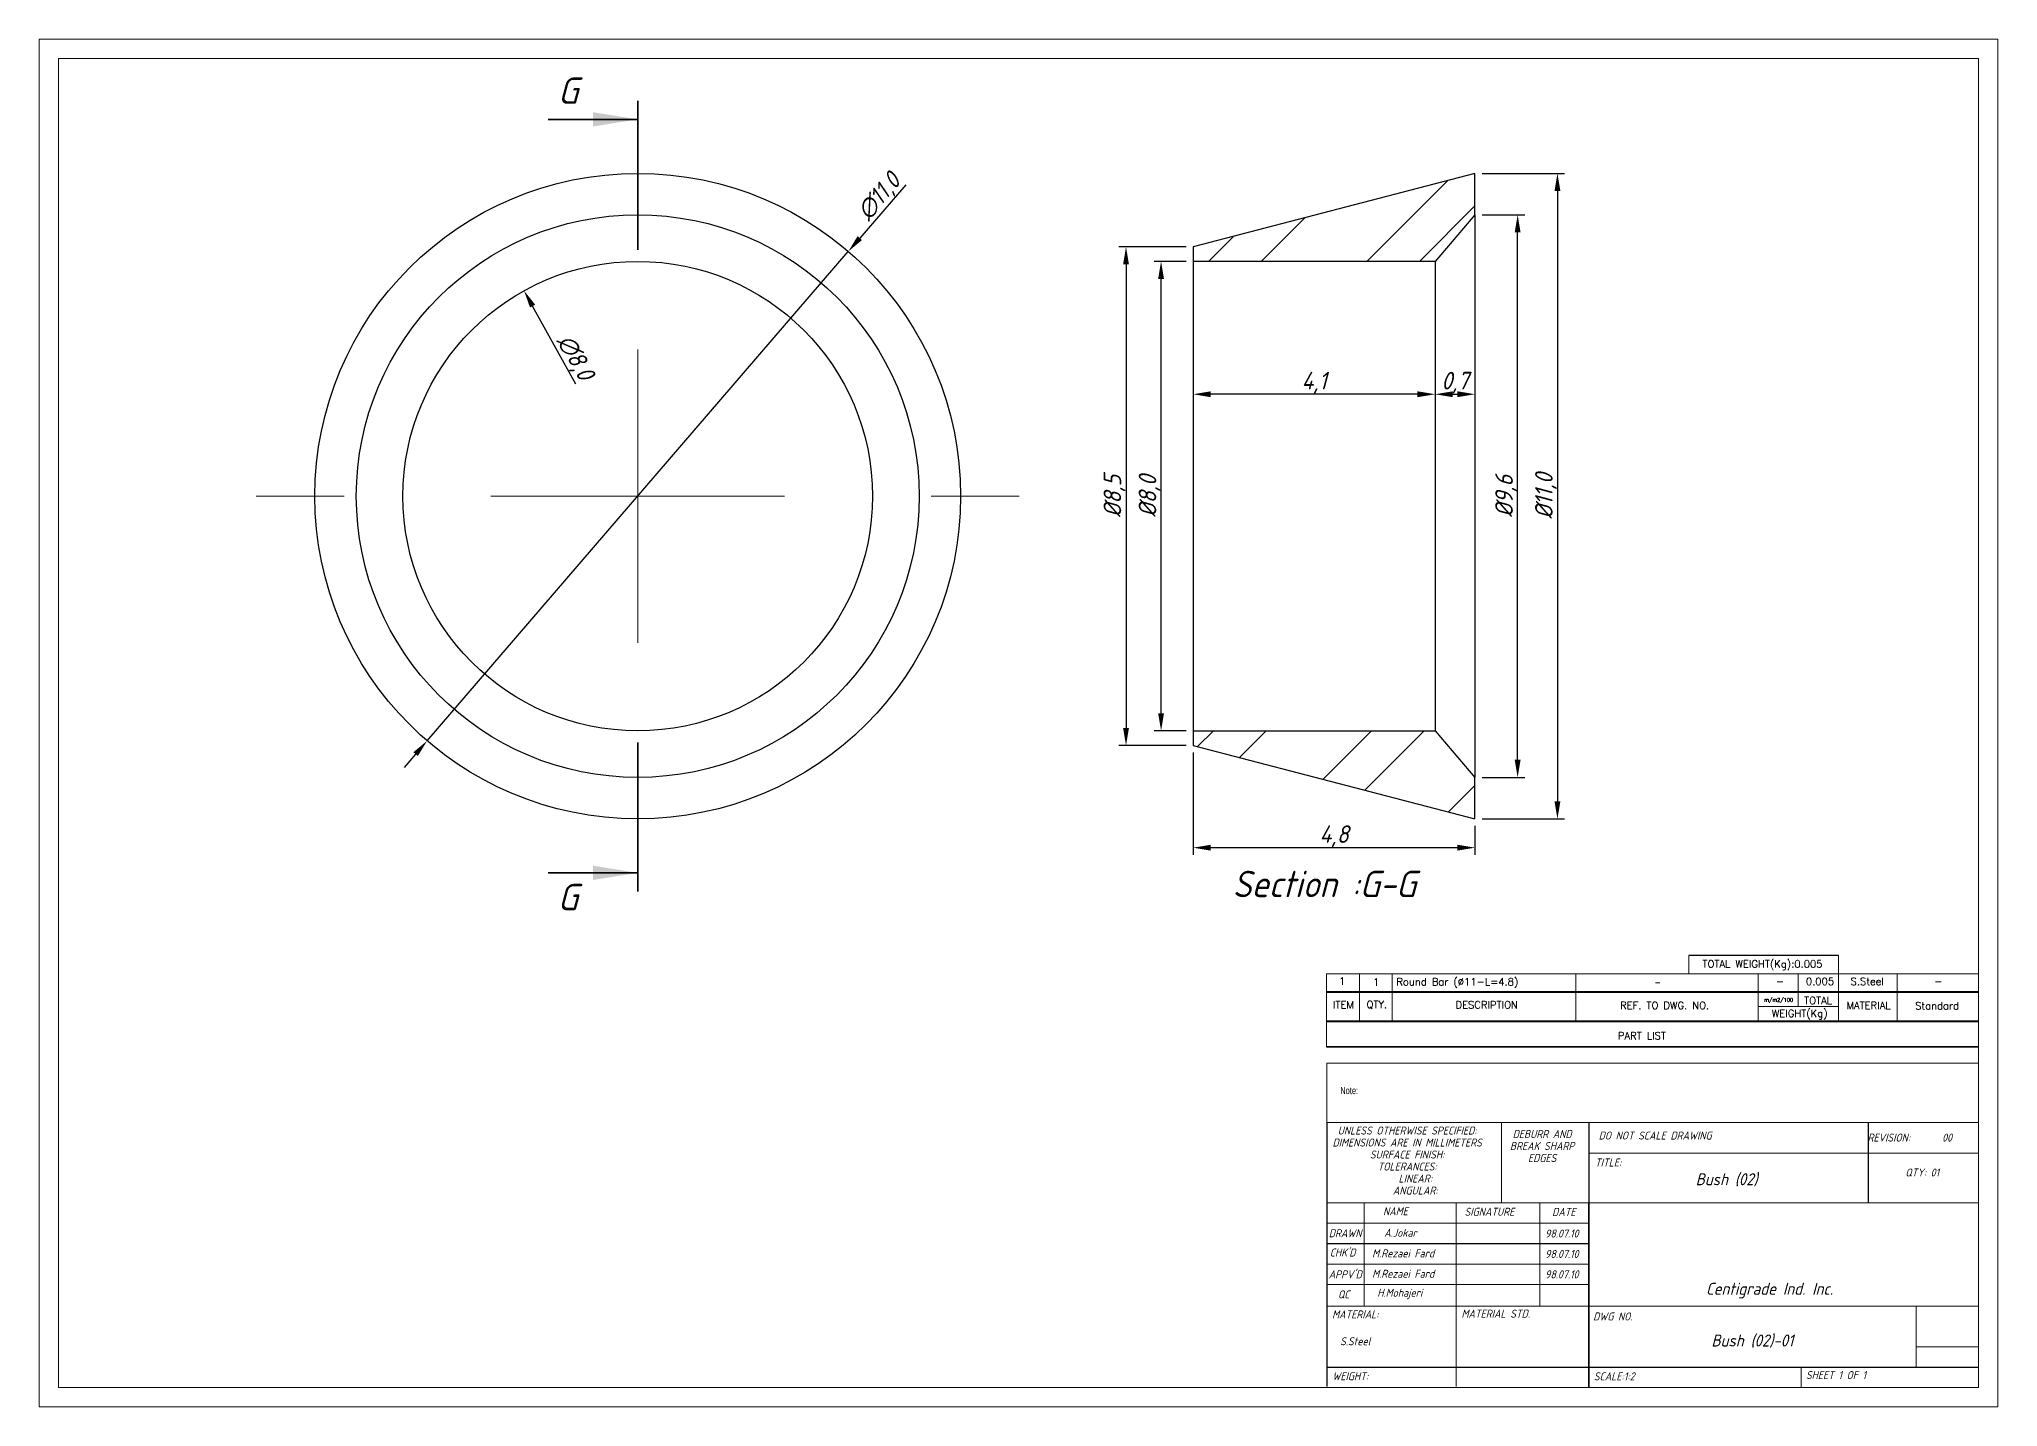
# Model space of a CAD drawing. Header units: millimetres. Extents: x 1113 to 2235, y 538 to 831.
# Drawn here: x 2201.31 to 2234.67, y 632.26 to 655.56 of the extents above; entities that cross this region are included whole.
import ezdxf
from ezdxf.enums import TextEntityAlignment as Align

# ---------------------------------------------------------------- set-up
doc = ezdxf.new("R2010")
doc.units = ezdxf.units.MM
doc.linetypes.add('PHANTOM', pattern=[12.7, 6.35, -1.27, 1.27, -1.27, 1.27, -1.27])
doc.linetypes.add('SLD-Solid', pattern=[0])
doc.layers.add('title', color=7, linetype='Continuous', lineweight=15)
doc.styles.add('GENISO', font='geniso.shx', dxfattribs={"oblique": 15})
doc.styles.add('SLDTEXTSTYLE0', font='TXT', dxfattribs={"width": 0.75})
doc.styles.add('TITLE', font='romans.shx', dxfattribs={"height": 2.5})
doc.dimstyles.new('Scale', dxfattribs={"dimscale": 0.12, "dimtxt": 2.5, "dimasz": 2.5, "dimexe": 1, "dimexo": 1, "dimgap": 0.2, "dimtad": 1, "dimdec": 1, "dimzin": 0, "dimtxsty": 'GENISO', "dimcen": 2.5, "dimclrd": 1, "dimclre": 1, "dimclrt": 7, "dimadec": 0, "dimazin": 0, "dimtfac": 1, "dimtdec": 1, "dimtmove": 0, "dimatfit": 3, "dimfxl": 1, "dimtzin": 0, "dimlwd": -1, "dimlwe": -1, "dimarcsym": 0})
pattern_1 = [(45, (2147.6974, 624.0458), (-1.34704, 1.34704), []), (45, (2148.5954, 624.0458), (-1.34704, 1.34704), [])]

# ---------------------------------------------------------------- blocks, each defined once
blk = doc.blocks.new('SW_CENTERMARKSYMBOL_3')
at = {"color": 0, "linetype": 'Continuous', "lineweight": 0}
for p, q in [((0, 25), (0, 32.5)), ((0, 0), (0, 12.5)), ((-25, 0), (-32.5, 0)), ((0, 0), (-12.5, 0)), ((0, 0), (0, -12.5)), ((0, 0), (12.5, 0)), ((25, 0), (32.5, 0)), ((0, -25), (0, -32.5))]:
    blk.add_line(p, q, dxfattribs=at)
blk = doc.blocks.new('*D108')
at = {"color": 1, "transparency": 16777216}
for p, q in [((2216.069, 653.083), (2215.287, 652.174)), ((2207.917, 643.608), (2215.091, 651.946)), ((2207.721, 643.381), (2207.526, 643.153))]:
    blk.add_line(p, q, dxfattribs=at)
for points in [[(2215.249, 652.206), (2215.325, 652.141), (2215.091, 651.946)], [(2207.683, 643.413), (2207.759, 643.348), (2207.917, 643.608)]]:
    blk.add_solid(points, dxfattribs=at)
at = {"layer": 'Defpoints', "color": 0, "transparency": 16777216}
for p in [(2215.091, 651.946), (2207.917, 643.608)]:
    blk.add_point(p, dxfattribs=at)
at = {"color": 7, "transparency": 16777216, "insert": (2215.627, 652.87), "char_height": 0.3, "attachment_point": 5, "rotation": 49.2913, "style": 'GENISO'}
blk.add_mtext('∅11,0', dxfattribs=at)
blk = doc.blocks.new('*D109')
at = {"color": 1, "transparency": 16777216}
blk.add_line((2210.45, 649.683), (2209.713, 651.015), dxfattribs=at)
blk.add_solid([(2209.757, 651.039), (2209.669, 650.991), (2209.568, 651.277)], dxfattribs=at)
at = {"layer": 'Defpoints', "color": 0, "transparency": 16777216}
for p in [(2209.568, 651.277), (2213.44, 644.277)]:
    blk.add_point(p, dxfattribs=at)
at = {"color": 7, "transparency": 16777216, "insert": (2210.426, 650.132), "char_height": 0.3, "attachment_point": 5, "rotation": 298.953, "style": 'GENISO'}
blk.add_mtext('∅8,0', dxfattribs=at)
blk = doc.blocks.new('*D110')
at = {"color": 1, "transparency": 16777216}
for p, q in [((2220.966, 649.917), (2220.966, 649.393)), ((2225.087, 649.917), (2225.087, 649.393)), ((2224.787, 649.513), (2221.266, 649.513))]:
    blk.add_line(p, q, dxfattribs=at)
for points in [[(2221.266, 649.563), (2221.266, 649.463), (2220.966, 649.513)], [(2224.787, 649.563), (2224.787, 649.463), (2225.087, 649.513)]]:
    blk.add_solid(points, dxfattribs=at)
at = {"layer": 'Defpoints', "color": 0, "transparency": 16777216}
for p in [(2220.966, 650.037), (2225.087, 650.037), (2220.966, 649.513)]:
    blk.add_point(p, dxfattribs=at)
at = {"color": 7, "transparency": 16777216, "insert": (2223.026, 649.71), "char_height": 0.3, "attachment_point": 5, "style": 'GENISO'}
blk.add_mtext('4,1', dxfattribs=at)
blk = doc.blocks.new('*D111')
at = {"color": 1, "transparency": 16777216}
for p, q in [((2225.087, 650.116), (2225.087, 649.393)), ((2225.766, 650.116), (2225.766, 649.393)), ((2225.387, 649.513), (2225.466, 649.513))]:
    blk.add_line(p, q, dxfattribs=at)
for points in [[(2225.387, 649.563), (2225.387, 649.463), (2225.087, 649.513)], [(2225.466, 649.563), (2225.466, 649.463), (2225.766, 649.513)]]:
    blk.add_solid(points, dxfattribs=at)
at = {"layer": 'Defpoints', "color": 0, "transparency": 16777216}
for p in [(2225.087, 650.236), (2225.766, 650.236), (2225.766, 649.513)]:
    blk.add_point(p, dxfattribs=at)
at = {"color": 7, "transparency": 16777216, "insert": (2225.426, 649.71), "char_height": 0.3, "attachment_point": 5, "style": 'GENISO'}
blk.add_mtext('0,7', dxfattribs=at)
blk = doc.blocks.new('*D112')
at = {"color": 1, "transparency": 16777216}
for p, q in [((2225.886, 652.571), (2226.613, 652.571)), ((2226.493, 643.284), (2226.493, 652.271)), ((2225.886, 642.984), (2226.613, 642.984))]:
    blk.add_line(p, q, dxfattribs=at)
for points in [[(2226.443, 652.271), (2226.543, 652.271), (2226.493, 652.571)], [(2226.443, 643.284), (2226.543, 643.284), (2226.493, 642.984)]]:
    blk.add_solid(points, dxfattribs=at)
at = {"layer": 'Defpoints', "color": 0, "transparency": 16777216}
for p in [(2225.766, 652.571), (2226.493, 652.571), (2225.766, 642.984)]:
    blk.add_point(p, dxfattribs=at)
at = {"color": 7, "transparency": 16777216, "insert": (2226.297, 647.777), "char_height": 0.3, "attachment_point": 5, "rotation": 90, "style": 'GENISO'}
blk.add_mtext('%%C9,6', dxfattribs=at)
blk = doc.blocks.new('*D113')
at = {"color": 1, "transparency": 16777216}
for p, q in [((2225.886, 653.277), (2227.291, 653.277)), ((2227.171, 652.977), (2227.171, 642.577)), ((2225.886, 642.277), (2227.291, 642.277))]:
    blk.add_line(p, q, dxfattribs=at)
for points in [[(2227.121, 652.977), (2227.221, 652.977), (2227.171, 653.277)], [(2227.121, 642.577), (2227.221, 642.577), (2227.171, 642.277)]]:
    blk.add_solid(points, dxfattribs=at)
at = {"layer": 'Defpoints', "color": 0, "transparency": 16777216}
for p in [(2225.766, 653.277), (2225.766, 642.277), (2227.171, 642.277)]:
    blk.add_point(p, dxfattribs=at)
at = {"color": 7, "transparency": 16777216, "insert": (2226.975, 647.777), "char_height": 0.3, "attachment_point": 5, "rotation": 90, "style": 'GENISO'}
blk.add_mtext('%%C11,0', dxfattribs=at)
blk = doc.blocks.new('*D114')
at = {"color": 1, "transparency": 16777216}
for p, q in [((2220.846, 652.027), (2219.702, 652.027)), ((2219.822, 651.727), (2219.822, 643.827)), ((2220.846, 643.527), (2219.702, 643.527))]:
    blk.add_line(p, q, dxfattribs=at)
for points in [[(2219.772, 651.727), (2219.872, 651.727), (2219.822, 652.027)], [(2219.772, 643.827), (2219.872, 643.827), (2219.822, 643.527)]]:
    blk.add_solid(points, dxfattribs=at)
at = {"layer": 'Defpoints', "color": 0, "transparency": 16777216}
for p in [(2220.966, 652.027), (2219.822, 643.527), (2220.966, 643.527)]:
    blk.add_point(p, dxfattribs=at)
at = {"color": 7, "transparency": 16777216, "insert": (2219.625, 647.777), "char_height": 0.3, "attachment_point": 5, "rotation": 90, "style": 'GENISO'}
blk.add_mtext('%%C8,5', dxfattribs=at)
blk = doc.blocks.new('*D115')
at = {"color": 1, "transparency": 16777216}
for p, q in [((2220.846, 651.777), (2220.299, 651.777)), ((2220.419, 644.077), (2220.419, 651.477)), ((2220.846, 643.777), (2220.299, 643.777))]:
    blk.add_line(p, q, dxfattribs=at)
for points in [[(2220.369, 651.477), (2220.469, 651.477), (2220.419, 651.777)], [(2220.369, 644.077), (2220.469, 644.077), (2220.419, 643.777)]]:
    blk.add_solid(points, dxfattribs=at)
at = {"layer": 'Defpoints', "color": 0, "transparency": 16777216}
for p in [(2220.419, 651.777), (2220.966, 651.777), (2220.966, 643.777)]:
    blk.add_point(p, dxfattribs=at)
at = {"color": 7, "transparency": 16777216, "insert": (2220.223, 647.777), "char_height": 0.3, "attachment_point": 5, "rotation": 90, "style": 'GENISO'}
blk.add_mtext('%%C8,0', dxfattribs=at)
blk = doc.blocks.new('*D116')
at = {"color": 1, "transparency": 16777216}
for p, q in [((2220.966, 643.407), (2220.966, 641.666)), ((2225.766, 642.157), (2225.766, 641.666)), ((2225.466, 641.786), (2221.266, 641.786))]:
    blk.add_line(p, q, dxfattribs=at)
for points in [[(2221.266, 641.836), (2221.266, 641.736), (2220.966, 641.786)], [(2225.466, 641.836), (2225.466, 641.736), (2225.766, 641.786)]]:
    blk.add_solid(points, dxfattribs=at)
at = {"layer": 'Defpoints', "color": 0, "transparency": 16777216}
for p in [(2220.966, 643.527), (2225.766, 642.277), (2220.966, 641.786)]:
    blk.add_point(p, dxfattribs=at)
at = {"color": 7, "transparency": 16777216, "insert": (2223.366, 641.982), "char_height": 0.3, "attachment_point": 5, "style": 'GENISO'}
blk.add_mtext('4,8', dxfattribs=at)

msp = doc.modelspace()

# ---------------------------------------------------------------- hatches: boundary and pattern name
at = {"linetype": 'Continuous', "lineweight": 18, "true_color": 0xf26722}
h = msp.add_hatch(dxfattribs=at)
h.set_pattern_fill('ANSI32', color=30, scale=0.2, style=0)
h.set_pattern_definition(pattern_1)
h.paths.add_polyline_path([(2225.7656353, 653.277179), (2220.9656353, 652.027179), (2220.9656353, 651.777179), (2225.0872643, 651.777179), (2225.7656353, 652.5707558)], flags=0)
h = msp.add_hatch(dxfattribs=at)
h.set_pattern_fill('ANSI32', color=30, scale=0.2, style=0)
h.set_pattern_definition(pattern_1)
h.paths.add_polyline_path([(2225.0872643, 643.777179), (2220.9656353, 643.777179), (2220.9656353, 643.527179), (2225.7656353, 642.277179), (2225.7656353, 642.9836022)], flags=0)

# ---------------------------------------------------------------- linework, layer by layer
at = {"color": 240, "linetype": 'PHANTOM', "lineweight": 35, "true_color": 0xed1f24}
for p, q in [((2211.5040103, 651.974679), (2211.5040103, 654.514679)), ((2211.5040103, 641.039679), (2211.5040103, 643.580949))]:
    msp.add_line(p, q, dxfattribs=at)
at = {"color": 240, "linetype": 'Continuous', "lineweight": 35, "true_color": 0xed1f24}
for p, q in [((2209.9800103, 654.197179), (2211.5040103, 654.197179)), ((2209.9800103, 641.357179), (2211.5040103, 641.357179))]:
    msp.add_line(p, q, dxfattribs=at)
at = {"color": 5, "linetype": 'Continuous', "lineweight": 25}
for p, q in [((2225.7656352, 653.277179), (2220.9656352, 652.0271792)), ((2225.7656352, 652.5707559), (2225.7656352, 653.277179)), ((2225.7656352, 652.5707559), (2225.0872643, 651.7771792)), ((2225.7656352, 652.5707559), (2225.7656352, 642.9836021)), ((2220.9656352, 652.0271792), (2220.9656352, 651.7771792)), ((2225.0872643, 651.7771792), (2220.9656352, 651.7771792)), ((2220.9656352, 651.7771792), (2220.9656352, 643.7771788)), ((2225.0872643, 651.7771792), (2225.0872643, 643.7771788)), ((2220.9656352, 643.7771788), (2225.0872643, 643.7771788)), ((2220.9656352, 643.7771788), (2220.9656352, 643.5271788)), ((2225.0872643, 643.7771788), (2225.7656352, 642.9836021)), ((2220.9656352, 643.5271788), (2225.7656352, 642.277179)), ((2225.7656352, 642.277179), (2225.7656352, 642.9836021))]:
    msp.add_line(p, q, dxfattribs=at)
msp.add_line((2231.9596926, 639.9494737), (2229.4065683, 639.9494737))
at = {"color": 7, "linetype": 'SLD-Solid', "lineweight": 15}
for p, q in [((2223.2404491, 638.112552), (2234.3456764, 638.112552)), ((2223.2404491, 638.112552), (2223.2404491, 637.1028591)), ((2223.2404491, 637.1028591), (2234.3456764, 637.1028591)), ((2226.2171079, 637.1028591), (2226.2171079, 635.7331053)), ((2234.3456764, 636.5815349), (2227.7054374, 636.5815349)), ((2234.3456764, 635.7331053), (2223.2404491, 635.7331053)), ((2223.8783045, 635.7331053), (2223.8783045, 633.974914)), ((2225.4476704, 635.7331053), (2225.4476704, 632.6051602)), ((2226.8712309, 635.7331053), (2226.8712309, 633.974914)), ((2227.7054374, 635.3855559), (2223.2404491, 635.3855559)), ((2227.7054374, 634.690457), (2223.2404491, 634.690457)), ((2227.7054374, 634.3429075), (2223.2404491, 634.3429075)), ((2224.090923, 633.974914), (2223.2404491, 633.974914)), ((2224.090923, 633.974914), (2234.3456764, 633.974914)), ((2233.2825839, 632.9322656), (2233.2825839, 633.974914)), ((2234.3456764, 633.2798151), (2233.2825839, 633.2798151)), ((2231.3199517, 632.5847161), (2231.3199517, 632.9322656))]:
    msp.add_line(p, q, dxfattribs=at)
at = {"color": 7}
for p, q in [((2223.2404491, 637.1028591), (2223.2404491, 632.6051602)), ((2227.7054374, 637.1028591), (2227.7054374, 632.5847161)), ((2232.4721825, 635.7331053), (2232.4721825, 637.1028591)), ((2227.7054374, 632.6051602), (2227.7054374, 635.7331053)), ((2227.7054374, 635.0380064), (2223.2404491, 635.0380064)), ((2223.2404491, 632.9322656), (2234.3456764, 632.9322656))]:
    msp.add_line(p, q, dxfattribs=at)
at = {"color": 7, "linetype": 'SLD-Solid', "lineweight": 15}
for points in [[(2201.308034, 655.5638684), (2234.6727817, 655.5638684), (2234.6727817, 632.2576108), (2201.308034, 632.2576108)], [(2201.6351394, 655.236763), (2234.3456764, 655.236763), (2234.3456764, 632.5847161), (2201.6351394, 632.5847161)]]:
    msp.add_lwpolyline(points, close=True, dxfattribs=at)
at = {"color": 5, "linetype": 'Continuous', "lineweight": 25}
for radius in [5.5, 4.7935768, 4]:
    msp.add_circle((2211.5040103, 647.777179), radius, dxfattribs=at)
at = {"color": 240, "linetype": 'Continuous', "lineweight": 35, "true_color": 0xed1f24}
for points in [[(2211.5040103, 654.197179), (2210.7420103, 654.319099), (2210.7420103, 654.075259)], [(2211.5040103, 641.357179), (2210.7420103, 641.479099), (2210.7420103, 641.235259)]]:
    msp.add_solid(points, dxfattribs=at)
at = {"layer": 'title', "color": 7}
for p, q in [((2229.4065683, 639.6379468), (2229.4065683, 639.9494737)), ((2231.9596926, 639.9494737), (2231.9596926, 639.6379468)), ((2231.2743333, 639.6379468), (2231.2743333, 639.0771982)), ((2231.2743333, 639.3264198), (2231.2743333, 639.0771982)), ((2230.588974, 639.0771982), (2231.9596926, 639.0771982))]:
    msp.add_line(p, q, dxfattribs=at)
at = {"layer": 'title', "color": 0}
for p, q in [((2234.3456764, 639.6379468), (2223.2369377, 639.6379468)), ((2223.2369377, 638.3918389), (2223.2369377, 639.6379468)), ((2223.7976862, 639.6379468), (2223.7976862, 638.8279767)), ((2224.3584348, 639.6379468), (2224.3584348, 638.8279767)), ((2227.4850084, 639.6379468), (2227.4850084, 638.8279767)), ((2230.588974, 639.6379468), (2230.588974, 638.8279767)), ((2231.9596926, 639.7257795), (2231.9596926, 639.6379468)), ((2231.9596926, 639.6379468), (2231.9596926, 638.8279767)), ((2232.9565789, 639.6379468), (2232.9565789, 638.8279767))]:
    msp.add_line(p, q, dxfattribs=at)
at = {"layer": 'title', "color": 0, "const_width": 0.0311527}
for points in [[(2234.3456764, 639.3264198), (2223.2369377, 639.3264198)], [(2234.3456764, 638.8279767), (2223.2369377, 638.8279767)], [(2234.3456764, 638.3918389), (2223.2369377, 638.3918389)]]:
    msp.add_lwpolyline(points, dxfattribs=at)

# ---------------------------------------------------------------- block references
at = {"color": 240, "linetype": 'Continuous', "lineweight": 0, "true_color": 0xed1f24, "xscale": 0.1999999999999999, "yscale": 0.1999999999999999, "zscale": 0.1999999999999999}
msp.add_blockref('SW_CENTERMARKSYMBOL_3', (2211.5040103, 647.777179), dxfattribs=at)

# ---------------------------------------------------------------- texts
at = {"color": 7, "attachment_point": 5, "style": 'GENISO'}
for s, insert, char_height in [('G', (2210.3165038, 654.6867106), 0.45), ('Section :G-G', (2223.2000664, 641.1677158), 0.45), ('G', (2210.312937, 640.9439516), 0.45), ('UNLESS OTHERWISE SPECIFIED:', (2224.6110294, 636.9655673), 0.136293904), ('DEBURR AND', (2226.9099234, 636.9064121), 0.1362939), ('DO NOT SCALE DRAWING', (2228.8351481, 636.8806722), 0.136293904), ('DIMENSIONS ARE IN MILLIMETERS', (2224.6110294, 636.7611265), 0.136293904), ('SURFACE FINISH:', (2224.6110294, 636.5566856), 0.136293904), ('BREAK SHARP', (2226.9099234, 636.7019712), 0.136293904), ('REVISION:       00', (2233.1726088, 636.8456349), 0.136293904), ('TOLERANCES:', (2224.6110294, 636.3522448), 0.136293904), ('EDGES', (2226.9099234, 636.4975304), 0.1362939), ('TITLE:', (2228.034825, 636.4209213), 0.1362939), ('\\pi-0.40888,l0.54518,t0.54518;QTY:^I01', (2233.3175001, 636.2512502), 0.136293904), ('ANGULAR:', (2224.749027, 635.9433631), 0.1362939), ('LINEAR:', (2224.749027, 636.1478039), 0.1362939), ('Bush (02)', (2230.0523621, 636.1256887), 0.20444086), ('NAME', (2224.4116694, 635.590118), 0.1362939), ('SIGNATURE', (2226.012562, 635.5817012), 0.1362939), ('DATE', (2227.2795657, 635.5784321), 0.1362939), ('DRAWN', (2223.5544722, 635.2163636), 0.1362939), ('A.Jokar', (2224.4979914, 635.2232992), 0.1362939), ('98.07.10', (2227.2457992, 635.2105145), 0.1362939), ("CHK'D", (2223.5118284, 634.8873544), 0.1362939), ('M.Rezaei Fard', (2224.5433709, 634.8731853), 0.136293904), ('98.07.10', (2227.2457992, 634.862965), 0.1362939), ("APPV'D", (2223.556194, 634.5153347), 0.1362939), ('M.Rezaei Fard', (2224.5433709, 634.5256359), 0.136293904), ('H.Mohajeri', (2224.485428, 634.1807581), 0.1362939), ('98.07.10', (2227.2457992, 634.5154155), 0.1362939), ('Centigrade Ind. Inc.', (2230.7827879, 634.2389466), 0.204440856), ('QC', (2223.5297017, 634.1737916), 0.1362939), ('MATERIAL:', (2223.7285499, 633.8329826), 0.1362939), ('MATERIAL STD.', (2226.118616, 633.8447493), 0.136293904), ('DWG NO.', (2228.1142316, 633.797458), 0.1362939), ('S.Steel', (2223.7285499, 633.3745052), 0.1362939), ('Bush (02)-01', (2230.4922273, 633.3779906), 0.204440856), ('WEIGHT:', (2223.6417403, 632.7795293), 0.1362939), ('SCALE:1:2', (2228.1389612, 632.7766539), 0.1362939), ('SHEET 1 OF 1', (2231.9163042, 632.7990079), 0.136293904)]:
    msp.add_mtext(s, dxfattribs=dict(at, insert=insert, char_height=char_height))
at = {"color": 7, "linetype": 'Continuous', "lineweight": 15, "insert": (2223.4720626, 637.7093369), "char_height": 0.12266451, "attachment_point": 1, "style": 'SLDTEXTSTYLE0'}
msp.add_mtext('Note:', dxfattribs=at)
at = {"layer": 'title', "color": 7, "style": 'TITLE'}
for s, height, p in [('TOTAL WEIGHT(Kg):0.005', 0.124610784, (2230.6642053, 639.7959091)), ('m/m2/100', 0.06230539, (2230.9399475, 639.1886153)), ('TOTAL', 0.12461078, (2231.610702, 639.182324))]:
    msp.add_text(s, height=height, dxfattribs=at).set_placement(p, align=Align.MIDDLE)
at = {"layer": 'title', "style": 'TITLE'}
msp.add_text('1', height=0.1246108, dxfattribs=at).set_placement((2223.4503187, 639.4491591))
msp.add_text('1', height=0.1246108, dxfattribs=at).set_placement((2224.0836121, 639.4955703), align=Align.MIDDLE)
at = {"layer": 'title', "color": 7, "style": 'TITLE'}
for s, height, p in [('Round Bar (%%C11-L=4.8)', 0.124610784, (2224.4272321, 639.4386177)), ('-', 0.0897198, (2228.8288467, 639.4446243))]:
    msp.add_text(s, height=height, dxfattribs=at).set_placement(p)
at = {"layer": 'title', "color": 0, "style": 'TITLE'}
for s, height, p in [('-', 0.1246108, (2230.9603591, 639.5077148)), ('0.005', 0.12461078, (2231.6436442, 639.5077148)), ('S.Steel', 0.12461078, (2232.4472491, 639.5077148)), ('-', 0.1246108, (2233.6573424, 639.5077148)), ('ITEM', 0.12461078, (2223.5252556, 639.1087744)), ('QTY.', 0.12461078, (2224.0943031, 639.1087744)), ('DESCRIPTION', 0.124610784, (2225.9661488, 639.1067653)), ('REF. TO DWG. NO.', 0.124610784, (2228.9972411, 639.0988303)), ('WEIGHT(Kg)', 0.12461078, (2231.2976035, 638.9541115)), ('MATERIAL', 0.12461078, (2232.4709252, 639.0988303)), ('Standard', 0.12461078, (2233.6379711, 639.092193)), ('PART LIST', 0.12461078, (2228.6097135, 638.5820576))]:
    msp.add_text(s, height=height, dxfattribs=at).set_placement(p, align=Align.MIDDLE)

# ---------------------------------------------------------------- dimensions: what is measured, and where the dimension line sits
dim = msp.add_diameter_dim_2p(p1=(2207.9168337, 643.6079867), p2=(2215.0911869, 651.9463712), dimstyle='Scale')
dim.commit()
dim.dimension.update_dxf_attribs({"geometry": '*D108', "text_midpoint": (2215.6268964, 652.8702806)})
for base, p1, p2, picture, middle in [((2227.1711721, 642.277179), (2225.7656352, 653.277179), (2225.7656352, 642.277179), '*D113', (2226.9746721, 647.777179)), ((2226.4934675, 652.5707559), (2225.7656352, 642.9836021), (2225.7656352, 652.5707559), '*D112', (2226.2970401, 647.777179)), ((2219.821508, 643.5271788), (2220.9656352, 652.0271792), (2220.9656352, 643.5271788), '*D114', (2219.625008, 647.777179)), ((2220.4194069, 651.7771792), (2220.9656352, 643.7771788), (2220.9656352, 651.7771792), '*D115', (2220.2229069, 647.777179))]:
    dim = msp.add_linear_dim(base=base, p1=p1, p2=p2, angle=90, text='%%C<>', dimstyle='Scale')
    dim.commit()
    dim.dimension.update_dxf_attribs({"geometry": picture, "text_midpoint": middle})
dim = msp.add_diameter_dim_2p(p1=(2213.4403794, 644.2771112), p2=(2209.5676412, 651.2772468), dimstyle='Scale')
dim.commit()
dim.dimension.update_dxf_attribs({"geometry": '*D109', "text_midpoint": (2210.2539501, 650.0367149), "dimtype": 163})
for base, p1, p2, picture, middle in [((2220.9656352, 649.513103), (2225.0872643, 650.0367149), (2220.9656352, 650.0367149), '*D110', (2223.0264498, 649.709603)), ((2220.9656352, 641.7855673), (2225.7656352, 642.277179), (2220.9656352, 643.5271788), '*D116', (2223.3656352, 641.9820673))]:
    dim = msp.add_linear_dim(base=base, p1=p1, p2=p2, dimstyle='Scale')
    dim.commit()
    dim.dimension.update_dxf_attribs({"geometry": picture, "text_midpoint": middle})
at = {"color": 5}
dim = msp.add_linear_dim(base=(2225.7656352, 649.513103), p1=(2225.0872643, 650.2362466), p2=(2225.7656352, 650.2362466), dimstyle='Scale', dxfattribs=at)
dim.commit()
dim.dimension.update_dxf_attribs({"geometry": '*D111', "text_midpoint": (2225.4264498, 649.709603)})

doc.saveas('drawing.dxf')
